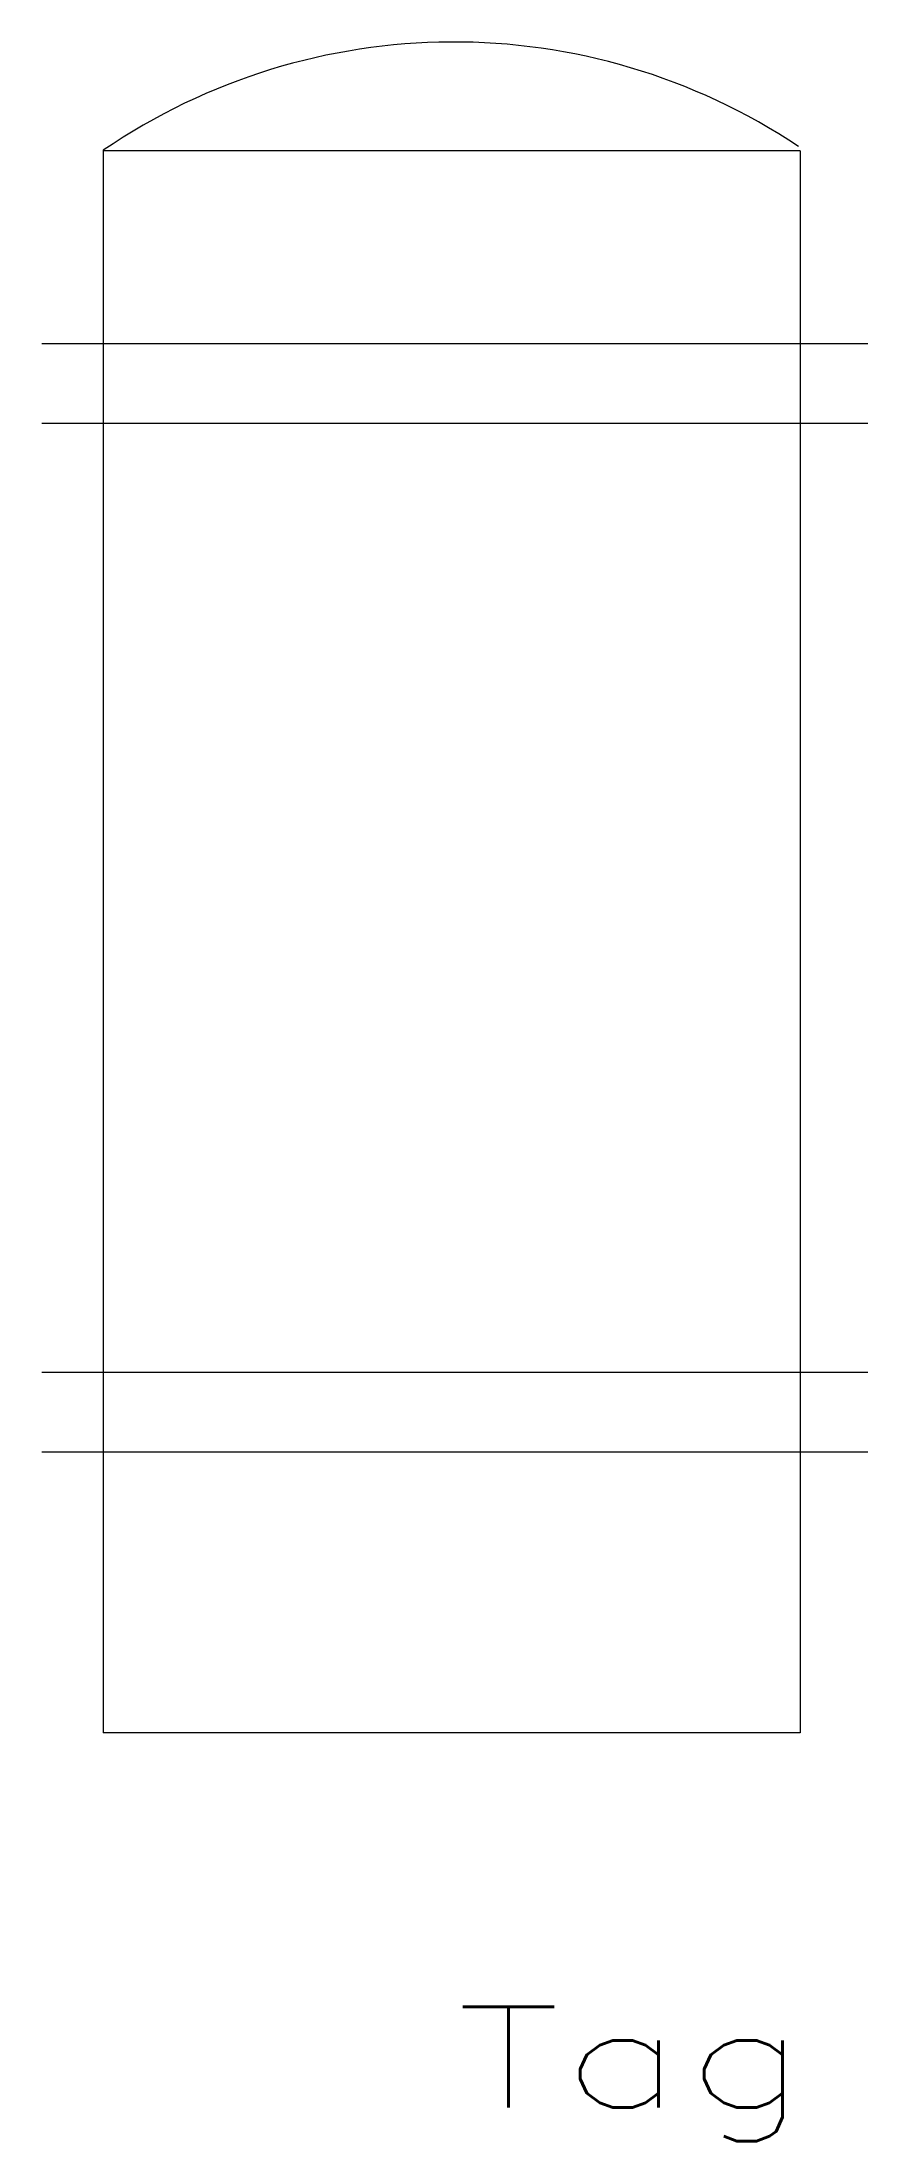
# Model space of a CAD drawing. Header units: inches. Extents: x -5.3 to 5.2, y -15.2 to 11.4.
import ezdxf
from ezdxf.enums import TextEntityAlignment as Align

# ---------------------------------------------------------------- set-up
doc = ezdxf.new("R2010")
doc.units = ezdxf.units.IN
doc.header["$LTSCALE"] = 12
doc.header["$MEASUREMENT"] = 0
doc.layers.get('0').update_dxf_attribs({"lineweight": 0})
doc.styles.get("Standard").update_dxf_attribs({"font": 'TXT.SHX'})

msp = doc.modelspace()

# ---------------------------------------------------------------- linework, layer by layer
at = {"color": 7, "linetype": 'Continuous', "lineweight": 0}
for p, q in [((-4.5, 10.001), (-4.5, -9.999)), ((4.303, 9.994), (-4.5, 9.994)), ((4.303, 9.994), (4.303, -9.999)), ((4.303, -9.999), (-4.5, -9.999))]:
    msp.add_line(p, q, dxfattribs=at)
at = {"color": 0, "linetype": 'ByBlock'}
for p, q in [((5.158, 7.553), (-5.274, 7.553)), ((-5.274, 6.553), (5.158, 6.553)), ((5.158, -5.447), (-5.274, -5.447)), ((-5.274, -6.447), (5.158, -6.447))]:
    msp.add_line(p, q, dxfattribs=at)
at = {"color": 7, "linetype": 'Continuous', "lineweight": 0}
msp.add_arc((-0.074, 3.527), 7.842, 56.2544, 124.3625, dxfattribs=at)

# ---------------------------------------------------------------- texts
at = {"color": 0, "linetype": 'Continuous', "width": 1.361111}
msp.add_text('Tag', height=1.272, dxfattribs=at).set_placement((-0.042, -14.735), (4.41, -14.735), align=Align.FIT)

doc.saveas('drawing.dxf')
